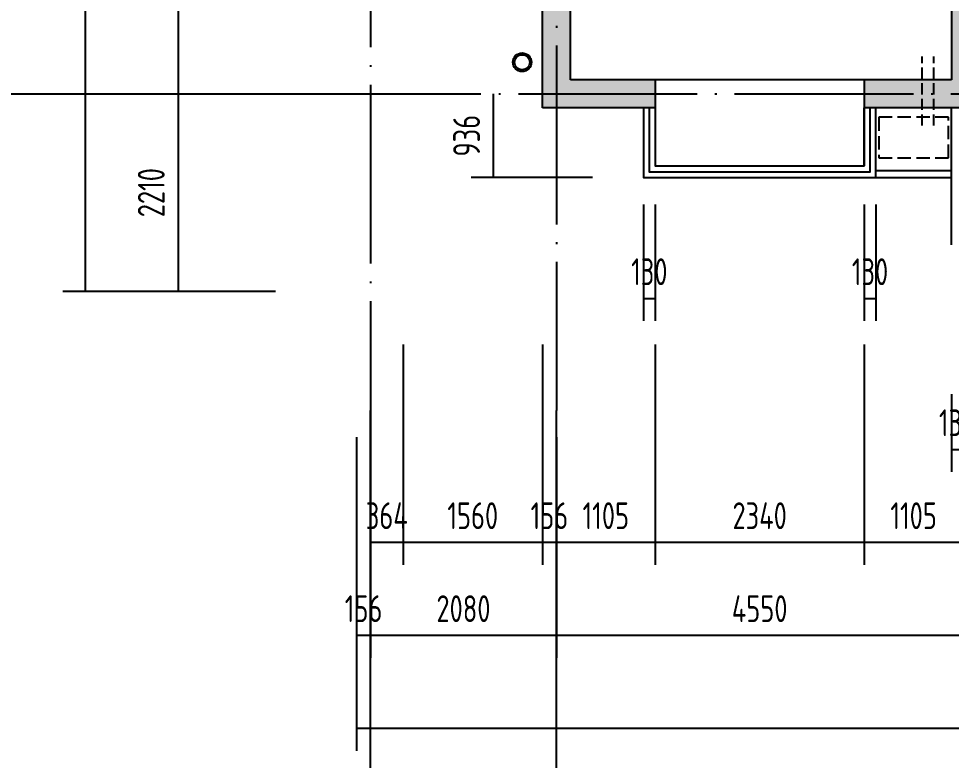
# Model space of a CAD drawing. Extents: x -726032 to 135930, y -151624 to 587044.
# Drawn here: x -619112 to -608674, y 542643 to 550940 of the extents above; entities that cross this region are included whole.
import ezdxf

# ---------------------------------------------------------------- set-up
doc = ezdxf.new("R2010")
doc.units = 0
doc.header["$LTSCALE"] = 1000
doc.header["$MEASUREMENT"] = 0
doc.linetypes.add('DASH', pattern=[0.35, 0.25, -0.1])
doc.linetypes.add('DOTE', pattern=[2.42, 2, -0.2, 0.02, -0.2])
doc.layers.get('DEFPOINTS').update_dxf_attribs({"color": 1, "linetype": 'CONTINUOUS'})
for name, color, linetype in [('AXIS', 245, 'CONTINUOUS'), ('COLUMN', 170, 'CONTINUOUS'), ('DOTE', 8, 'DOTE'), ('PUB_DIM', 245, 'CONTINUOUS'), ('ROOF', 4, 'CONTINUOUS'), ('WALL', 255, 'CONTINUOUS'), ('WINDOW', 155, 'CONTINUOUS'), ('空调', 245, 'CONTINUOUS'), ('雨水管', 20, 'CONTINUOUS')]:
    doc.layers.add(name, color=color, linetype=linetype)
doc.styles.add('DIM_FONT', font='isocp.shx', dxfattribs={"width": 0.8})
doc.dimstyles.new('AXIS', dxfattribs={"dimtxt": 300, "dimasz": 1, "dimexe": 250, "dimexo": 300, "dimgap": 150, "dimtad": 1, "dimdec": 0, "dimzin": 0, "dimdsep": 46, "dimtxsty": 'DIM_FONT', "dimcen": 0.09, "dimse1": 1, "dimse2": 1, "dimclrt": 142, "dimadec": 0, "dimazin": 0, "dimtfac": 1, "dimtdec": 0, "dimtix": 1, "dimtmove": 2, "dimatfit": 3, "dimfxl": 1, "dimtolj": 1, "dimtzin": 0, "dimarcsym": 0})
doc.dimstyles.new('DIMA', dxfattribs={"dimtxt": 300, "dimasz": 1, "dimexe": 250, "dimexo": 300, "dimgap": 150, "dimtad": 1, "dimdec": 0, "dimzin": 0, "dimdsep": 46, "dimtxsty": 'DIM_FONT', "dimcen": 0.09, "dimse1": 1, "dimclrt": 142, "dimadec": 0, "dimazin": 0, "dimtfac": 1, "dimtdec": 0, "dimtix": 1, "dimtmove": 2, "dimatfit": 3, "dimfxl": 1, "dimtolj": 1, "dimtzin": 0, "dimarcsym": 0})
doc.dimstyles.new('DIMB', dxfattribs={"dimtxt": 300, "dimasz": 1, "dimexe": 250, "dimexo": 300, "dimgap": 150, "dimtad": 1, "dimdec": 0, "dimzin": 0, "dimdsep": 46, "dimtxsty": 'DIM_FONT', "dimcen": 0.09, "dimse2": 1, "dimclrt": 142, "dimadec": 0, "dimazin": 0, "dimtfac": 1, "dimtdec": 0, "dimtix": 1, "dimtmove": 2, "dimatfit": 3, "dimfxl": 1, "dimtolj": 1, "dimtzin": 0, "dimarcsym": 0})
doc.dimstyles.new('DIMN', dxfattribs={"dimtxt": 300, "dimasz": 1, "dimexe": 250, "dimexo": 300, "dimgap": 150, "dimtad": 1, "dimdec": 0, "dimzin": 0, "dimdsep": 46, "dimtxsty": 'DIM_FONT', "dimcen": 0.09, "dimclrt": 142, "dimadec": 0, "dimazin": 0, "dimtfac": 1, "dimtdec": 0, "dimtix": 1, "dimtmove": 2, "dimatfit": 3, "dimfxl": 1, "dimtolj": 1, "dimtzin": 0, "dimarcsym": 0})

# ---------------------------------------------------------------- blocks, each defined once
blk = doc.blocks.new('*D507')
at = {"layer": 'AXIS', "color": 0, "lineweight": -2, "transparency": 16777216}
for p, q in [((-615330, 546257), (-615330, 542750)), ((-546651, 546257), (-546651, 542750)), ((-546652, 543000), (-615329, 543000))]:
    blk.add_line(p, q, dxfattribs=at)
at = {"layer": 'AXIS', "color": 0, "transparency": 16777216}
for points in [[(-615329, 543000), (-615329, 543000), (-615330, 543000)], [(-546652, 543000), (-546652, 543000), (-546651, 543000)]]:
    blk.add_solid(points, dxfattribs=at)
at = {"layer": 'DEFPOINTS', "color": 0, "transparency": 16777216}
for p in [(-615330, 546557), (-546651, 546557), (-615330, 543000)]:
    blk.add_point(p, dxfattribs=at)
at = {"layer": 'AXIS', "color": 142, "transparency": 16777216, "insert": (-580990, 543300), "char_height": 300, "attachment_point": 5, "style": 'DIM_FONT'}
blk.add_mtext('\\A1;68679', dxfattribs=at)
blk = doc.blocks.new('*D526')
at = {"layer": 'DEFPOINTS', "color": 0, "transparency": 16777216}
for p in [(-612119, 549163), (-611989, 549163), (-611989, 547809)]:
    blk.add_point(p, dxfattribs=at)
at = {"layer": 'PUB_DIM', "color": 0, "lineweight": -2, "transparency": 16777216}
for p, q in [((-612119, 548863), (-612119, 547559)), ((-611989, 548863), (-611989, 547559)), ((-612120, 547809), (-612121, 547809)), ((-612119, 547809), (-611989, 547809)), ((-611988, 547809), (-611987, 547809))]:
    blk.add_line(p, q, dxfattribs=at)
at = {"layer": 'PUB_DIM', "color": 0, "transparency": 16777216}
for points in [[(-612120, 547809), (-612120, 547809), (-612119, 547809)], [(-611988, 547809), (-611988, 547809), (-611989, 547809)]]:
    blk.add_solid(points, dxfattribs=at)
at = {"layer": 'PUB_DIM', "color": 142, "transparency": 16777216, "insert": (-612054, 548109), "char_height": 300, "attachment_point": 5, "style": 'DIM_FONT'}
blk.add_mtext('\\A1;130', dxfattribs=at)
blk = doc.blocks.new('*D527')
at = {"layer": 'DEFPOINTS', "color": 0, "transparency": 16777216}
for p in [(-609649, 549163), (-609519, 549163), (-609519, 547809)]:
    blk.add_point(p, dxfattribs=at)
at = {"layer": 'PUB_DIM', "color": 0, "lineweight": -2, "transparency": 16777216}
for p, q in [((-609649, 548863), (-609649, 547559)), ((-609519, 548863), (-609519, 547559)), ((-609650, 547809), (-609651, 547809)), ((-609649, 547809), (-609519, 547809)), ((-609518, 547809), (-609517, 547809))]:
    blk.add_line(p, q, dxfattribs=at)
at = {"layer": 'PUB_DIM', "color": 0, "transparency": 16777216}
for points in [[(-609650, 547809), (-609650, 547809), (-609649, 547809)], [(-609518, 547809), (-609518, 547809), (-609519, 547809)]]:
    blk.add_solid(points, dxfattribs=at)
at = {"layer": 'PUB_DIM', "color": 142, "transparency": 16777216, "insert": (-609584, 548109), "char_height": 300, "attachment_point": 5, "style": 'DIM_FONT'}
blk.add_mtext('\\A1;130', dxfattribs=at)
blk = doc.blocks.new('*D3567')
at = {"layer": 'DEFPOINTS', "color": 0, "transparency": 16777216}
for p in [(-613799, 550099), (-612391, 550099), (-612391, 549163)]:
    blk.add_point(p, dxfattribs=at)
at = {"layer": 'PUB_DIM', "color": 0, "lineweight": -2, "transparency": 16777216}
for p, q in [((-613799, 549164), (-613799, 550098)), ((-612691, 549163), (-614049, 549163))]:
    blk.add_line(p, q, dxfattribs=at)
at = {"layer": 'PUB_DIM', "color": 0, "transparency": 16777216}
for points in [[(-613799, 550098), (-613798, 550098), (-613799, 550099)], [(-613799, 549164), (-613798, 549164), (-613799, 549163)]]:
    blk.add_solid(points, dxfattribs=at)
at = {"layer": 'PUB_DIM', "color": 142, "transparency": 16777216, "insert": (-614099, 549631), "char_height": 300, "attachment_point": 5, "rotation": 90, "style": 'DIM_FONT'}
blk.add_mtext('\\A1;936', dxfattribs=at)
blk = doc.blocks.new('*D528')
at = {"layer": 'AXIS', "color": 0, "lineweight": -2, "transparency": 16777216}
for p, q in [((-616239, 572485), (-618618, 572485)), ((-618368, 572484), (-618368, 547890)), ((-616239, 547889), (-618618, 547889))]:
    blk.add_line(p, q, dxfattribs=at)
at = {"layer": 'AXIS', "color": 0, "transparency": 16777216}
for points in [[(-618368, 572484), (-618368, 572484), (-618368, 572485)], [(-618368, 547890), (-618368, 547890), (-618368, 547889)]]:
    blk.add_solid(points, dxfattribs=at)
at = {"layer": 'DEFPOINTS', "color": 0, "transparency": 16777216}
for p in [(-615939, 572485), (-618368, 547889), (-615939, 547889)]:
    blk.add_point(p, dxfattribs=at)
at = {"layer": 'AXIS', "color": 142, "transparency": 16777216, "insert": (-618668, 560187), "char_height": 300, "attachment_point": 5, "rotation": 90, "style": 'DIM_FONT'}
blk.add_mtext('\\A1;24596', dxfattribs=at)
blk = doc.blocks.new('*D3182')
at = {"layer": 'AXIS', "color": 0, "lineweight": -2, "transparency": 16777216}
blk.add_line((-617328, 550098), (-617328, 547890), dxfattribs=at)
at = {"layer": 'AXIS', "color": 0, "transparency": 16777216}
for points in [[(-617328, 550098), (-617328, 550098), (-617328, 550099)], [(-617328, 547890), (-617328, 547890), (-617328, 547889)]]:
    blk.add_solid(points, dxfattribs=at)
at = {"layer": 'DEFPOINTS', "color": 0, "transparency": 16777216}
for p in [(-615939, 550099), (-617328, 547889), (-615939, 547889)]:
    blk.add_point(p, dxfattribs=at)
at = {"layer": 'AXIS', "color": 142, "transparency": 16777216, "insert": (-617628, 548994), "char_height": 300, "attachment_point": 5, "rotation": 90, "style": 'DIM_FONT'}
blk.add_mtext('\\A1;2210', dxfattribs=at)
blk = doc.blocks.new('*D3578')
at = {"layer": 'DEFPOINTS', "color": 0, "transparency": 16777216}
for p in [(-608674, 547040), (-608544, 547040), (-608544, 546120)]:
    blk.add_point(p, dxfattribs=at)
at = {"layer": 'PUB_DIM', "color": 0, "lineweight": -2, "transparency": 16777216}
for p, q in [((-608674, 546740), (-608674, 545870)), ((-608675, 546120), (-608676, 546120)), ((-608674, 546120), (-608544, 546120)), ((-608543, 546120), (-608542, 546120))]:
    blk.add_line(p, q, dxfattribs=at)
at = {"layer": 'PUB_DIM', "color": 0, "transparency": 16777216}
for points in [[(-608675, 546120), (-608675, 546120), (-608674, 546120)], [(-608543, 546120), (-608543, 546120), (-608544, 546120)]]:
    blk.add_solid(points, dxfattribs=at)
at = {"layer": 'PUB_DIM', "color": 142, "transparency": 16777216, "insert": (-608609, 546420), "char_height": 300, "attachment_point": 5, "style": 'DIM_FONT'}
blk.add_mtext('\\A1;130', dxfattribs=at)
blk = doc.blocks.new('*D568')
at = {"layer": 'DEFPOINTS', "color": 0, "transparency": 16777216}
for p in [(-611989, 547597), (-609649, 547597), (-611989, 545080)]:
    blk.add_point(p, dxfattribs=at)
at = {"layer": 'PUB_DIM', "color": 0, "lineweight": -2, "transparency": 16777216}
for p, q in [((-611989, 547297), (-611989, 544830)), ((-609649, 547297), (-609649, 544830)), ((-609650, 545080), (-611988, 545080))]:
    blk.add_line(p, q, dxfattribs=at)
at = {"layer": 'PUB_DIM', "color": 0, "transparency": 16777216}
for points in [[(-611988, 545080), (-611988, 545080), (-611989, 545080)], [(-609650, 545080), (-609650, 545080), (-609649, 545080)]]:
    blk.add_solid(points, dxfattribs=at)
at = {"layer": 'PUB_DIM', "color": 142, "transparency": 16777216, "insert": (-610819, 545380), "char_height": 300, "attachment_point": 5, "style": 'DIM_FONT'}
blk.add_mtext('\\A1;2340', dxfattribs=at)
blk = doc.blocks.new('*D569')
at = {"layer": 'DEFPOINTS', "color": 0, "transparency": 16777216}
for p in [(-614810, 547597), (-613250, 547597), (-614810, 545080)]:
    blk.add_point(p, dxfattribs=at)
at = {"layer": 'PUB_DIM', "color": 0, "lineweight": -2, "transparency": 16777216}
for p, q in [((-614810, 547297), (-614810, 544830)), ((-613250, 547297), (-613250, 544830)), ((-613251, 545080), (-614809, 545080))]:
    blk.add_line(p, q, dxfattribs=at)
at = {"layer": 'PUB_DIM', "color": 0, "transparency": 16777216}
for points in [[(-614809, 545080), (-614809, 545080), (-614810, 545080)], [(-613251, 545080), (-613251, 545080), (-613250, 545080)]]:
    blk.add_solid(points, dxfattribs=at)
at = {"layer": 'PUB_DIM', "color": 142, "transparency": 16777216, "insert": (-614030, 545380), "char_height": 300, "attachment_point": 5, "style": 'DIM_FONT'}
blk.add_mtext('\\A1;1560', dxfattribs=at)
blk = doc.blocks.new('*D570')
at = {"layer": 'DEFPOINTS', "color": 0, "transparency": 16777216}
for p in [(-615174, 547597), (-614810, 547597), (-615174, 545080)]:
    blk.add_point(p, dxfattribs=at)
at = {"layer": 'PUB_DIM', "color": 0, "lineweight": -2, "transparency": 16777216}
for p, q in [((-615174, 547297), (-615174, 544830)), ((-614810, 547297), (-614810, 544830)), ((-615175, 545080), (-615176, 545080)), ((-614810, 545080), (-615174, 545080)), ((-614809, 545080), (-614808, 545080))]:
    blk.add_line(p, q, dxfattribs=at)
at = {"layer": 'PUB_DIM', "color": 0, "transparency": 16777216}
for points in [[(-615175, 545080), (-615175, 545080), (-615174, 545080)], [(-614809, 545080), (-614809, 545080), (-614810, 545080)]]:
    blk.add_solid(points, dxfattribs=at)
at = {"layer": 'PUB_DIM', "color": 142, "transparency": 16777216, "insert": (-614992, 545380), "char_height": 300, "attachment_point": 5, "style": 'DIM_FONT'}
blk.add_mtext('\\A1;364', dxfattribs=at)
blk = doc.blocks.new('*D1770')
at = {"layer": 'DEFPOINTS', "color": 0, "transparency": 16777216}
for p in [(-613250, 547597), (-613094, 547597), (-613250, 545080)]:
    blk.add_point(p, dxfattribs=at)
at = {"layer": 'PUB_DIM', "color": 0, "lineweight": -2, "transparency": 16777216}
for p, q in [((-613250, 547297), (-613250, 544830)), ((-613251, 545080), (-613252, 545080)), ((-613094, 545080), (-613250, 545080)), ((-613093, 545080), (-613092, 545080))]:
    blk.add_line(p, q, dxfattribs=at)
at = {"layer": 'PUB_DIM', "color": 0, "transparency": 16777216}
for points in [[(-613251, 545080), (-613251, 545080), (-613250, 545080)], [(-613093, 545080), (-613093, 545080), (-613094, 545080)]]:
    blk.add_solid(points, dxfattribs=at)
at = {"layer": 'PUB_DIM', "color": 142, "transparency": 16777216, "insert": (-613172, 545380), "char_height": 300, "attachment_point": 5, "style": 'DIM_FONT'}
blk.add_mtext('\\A1;156', dxfattribs=at)
blk = doc.blocks.new('*D3579')
at = {"layer": 'DEFPOINTS', "color": 0, "transparency": 16777216}
for p in [(-613094, 547597), (-611989, 547597), (-613094, 545080)]:
    blk.add_point(p, dxfattribs=at)
at = {"layer": 'PUB_DIM', "color": 0, "lineweight": -2, "transparency": 16777216}
for p, q in [((-611989, 547297), (-611989, 544830)), ((-611990, 545080), (-613093, 545080))]:
    blk.add_line(p, q, dxfattribs=at)
at = {"layer": 'PUB_DIM', "color": 0, "transparency": 16777216}
for points in [[(-613093, 545080), (-613093, 545080), (-613094, 545080)], [(-611990, 545080), (-611990, 545080), (-611989, 545080)]]:
    blk.add_solid(points, dxfattribs=at)
at = {"layer": 'PUB_DIM', "color": 142, "transparency": 16777216, "insert": (-612541, 545380), "char_height": 300, "attachment_point": 5, "style": 'DIM_FONT'}
blk.add_mtext('\\A1;1105', dxfattribs=at)
blk = doc.blocks.new('*D571')
at = {"layer": 'AXIS', "color": 0, "lineweight": -2, "transparency": 16777216}
for p, q in [((-615174, 546257), (-615174, 543790)), ((-613094, 546257), (-613094, 543790)), ((-613095, 544040), (-615173, 544040))]:
    blk.add_line(p, q, dxfattribs=at)
at = {"layer": 'AXIS', "color": 0, "transparency": 16777216}
for points in [[(-615173, 544040), (-615173, 544040), (-615174, 544040)], [(-613095, 544040), (-613095, 544040), (-613094, 544040)]]:
    blk.add_solid(points, dxfattribs=at)
at = {"layer": 'DEFPOINTS', "color": 0, "transparency": 16777216}
for p in [(-615174, 546557), (-613094, 546557), (-615174, 544040)]:
    blk.add_point(p, dxfattribs=at)
at = {"layer": 'AXIS', "color": 142, "transparency": 16777216, "insert": (-614134, 544340), "char_height": 300, "attachment_point": 5, "style": 'DIM_FONT'}
blk.add_mtext('\\A1;2080', dxfattribs=at)
blk = doc.blocks.new('*D572')
at = {"layer": 'AXIS', "color": 0, "lineweight": -2, "transparency": 16777216}
for p, q in [((-615330, 546257), (-615330, 543790)), ((-615174, 546257), (-615174, 543790)), ((-615331, 544040), (-615332, 544040)), ((-615174, 544040), (-615330, 544040)), ((-615173, 544040), (-615172, 544040))]:
    blk.add_line(p, q, dxfattribs=at)
at = {"layer": 'AXIS', "color": 0, "transparency": 16777216}
for points in [[(-615331, 544040), (-615331, 544040), (-615330, 544040)], [(-615173, 544040), (-615173, 544040), (-615174, 544040)]]:
    blk.add_solid(points, dxfattribs=at)
at = {"layer": 'DEFPOINTS', "color": 0, "transparency": 16777216}
for p in [(-615330, 546557), (-615174, 546557), (-615330, 544040)]:
    blk.add_point(p, dxfattribs=at)
at = {"layer": 'AXIS', "color": 142, "transparency": 16777216, "insert": (-615252, 544340), "char_height": 300, "attachment_point": 5, "style": 'DIM_FONT'}
blk.add_mtext('\\A1;156', dxfattribs=at)
blk = doc.blocks.new('*D3196')
at = {"layer": 'AXIS', "color": 0, "lineweight": -2, "transparency": 16777216}
blk.add_line((-608545, 544040), (-613093, 544040), dxfattribs=at)
at = {"layer": 'AXIS', "color": 0, "transparency": 16777216}
for points in [[(-613093, 544040), (-613093, 544040), (-613094, 544040)], [(-608545, 544040), (-608545, 544040), (-608544, 544040)]]:
    blk.add_solid(points, dxfattribs=at)
at = {"layer": 'DEFPOINTS', "color": 0, "transparency": 16777216}
for p in [(-613094, 546557), (-608544, 546557), (-613094, 544040)]:
    blk.add_point(p, dxfattribs=at)
at = {"layer": 'AXIS', "color": 142, "transparency": 16777216, "insert": (-610819, 544340), "char_height": 300, "attachment_point": 5, "style": 'DIM_FONT'}
blk.add_mtext('\\A1;4550', dxfattribs=at)
blk = doc.blocks.new('*D1771')
at = {"layer": 'DEFPOINTS', "color": 0, "transparency": 16777216}
for p in [(-609649, 547597), (-608544, 547623), (-609649, 545080)]:
    blk.add_point(p, dxfattribs=at)
at = {"layer": 'PUB_DIM', "color": 0, "lineweight": -2, "transparency": 16777216}
for p, q in [((-609649, 547297), (-609649, 544830)), ((-608545, 545080), (-609648, 545080))]:
    blk.add_line(p, q, dxfattribs=at)
at = {"layer": 'PUB_DIM', "color": 0, "transparency": 16777216}
for points in [[(-609648, 545080), (-609648, 545080), (-609649, 545080)], [(-608545, 545080), (-608545, 545080), (-608544, 545080)]]:
    blk.add_solid(points, dxfattribs=at)
at = {"layer": 'PUB_DIM', "color": 142, "transparency": 16777216, "insert": (-609096, 545380), "char_height": 300, "attachment_point": 5, "style": 'DIM_FONT'}
blk.add_mtext('\\A1;1105', dxfattribs=at)
blk = doc.blocks.new('*D3243')
at = {"layer": 'AXIS', "color": 0, "lineweight": -2, "transparency": 16777216}
blk.add_line((-617328, 555428), (-617328, 550100), dxfattribs=at)
at = {"layer": 'AXIS', "color": 0, "transparency": 16777216}
for points in [[(-617328, 555428), (-617328, 555428), (-617328, 555429)], [(-617328, 550100), (-617328, 550100), (-617328, 550099)]]:
    blk.add_solid(points, dxfattribs=at)
at = {"layer": 'DEFPOINTS', "color": 0, "transparency": 16777216}
for p in [(-615939, 555429), (-617328, 550099), (-615939, 550099)]:
    blk.add_point(p, dxfattribs=at)
at = {"layer": 'AXIS', "color": 142, "transparency": 16777216, "insert": (-617628, 552764), "char_height": 300, "attachment_point": 5, "rotation": 90, "style": 'DIM_FONT'}
blk.add_mtext('\\A1;5330', dxfattribs=at)

msp = doc.modelspace()

# ---------------------------------------------------------------- linework, layer by layer
at = {"layer": 'AXIS'}
for p, q in [((-619668.2, 550099.5), (-615939.2, 550099.5)), ((-615173.9, 542480), (-615173.9, 546557.4)), ((-613093.9, 542480), (-613093.9, 546557.4))]:
    msp.add_line(p, q, dxfattribs=at)
at = {"layer": 'COLUMN'}
for points in [[(-613249.9, 553349.5), (-613249.9, 549943.5), (-612937.9, 553349.5), (-612937.9, 549943.5)], [(-608673.9, 550255.5), (-608673.9, 552179.5), (-608413.9, 550255.5), (-608413.9, 552179.5)], [(-612937.9, 550255.5), (-612937.9, 549943.5), (-611988.9, 550255.5), (-611988.9, 549943.5)], [(-609648.9, 550255.5), (-609648.9, 549943.5), (-607958.9, 550255.5), (-607958.9, 549943.5)]]:
    msp.add_solid(points, dxfattribs=at)
at = {"layer": 'DOTE'}
for p, q in [((-615173.9, 574401.4), (-615173.9, 546557.4)), ((-613093.9, 557899.5), (-613093.9, 546557.4)), ((-615939.2, 550099.5), (-546307.4, 550099.5))]:
    msp.add_line(p, q, dxfattribs=at)
at = {"layer": 'ROOF'}
for p, q in [((-608673.9, 548409.3), (-608673.9, 549943.5)), ((-609518.9, 549241.5), (-608673.9, 549241.5)), ((-609518.9, 549163.5), (-608673.9, 549163.5))]:
    msp.add_line(p, q, dxfattribs=at)
at = {"layer": 'WALL'}
for p, q in [((-613249.9, 549943.5), (-613249.9, 556729.5)), ((-612936.6, 550255.5), (-612936.5, 555351.5)), ((-608673.9, 555351.5), (-608673.9, 550255.5)), ((-611988.9, 550255.5), (-612937.9, 550255.5)), ((-611988.9, 550255.5), (-611988.9, 549943.5)), ((-609648.9, 550255.5), (-609648.9, 549943.5)), ((-608673.9, 550255.5), (-609648.9, 550255.5)), ((-611988.9, 549943.5), (-613249.9, 549943.5)), ((-607971.9, 549943.5), (-609648.9, 549943.5))]:
    msp.add_line(p, q, dxfattribs=at)
at = {"layer": 'WINDOW'}
msp.add_line((-609648.9, 550255.5), (-611988.9, 550255.5), dxfattribs=at)
for points in [[(-612118.9, 549943.5), (-612118.9, 549163.5), (-609518.9, 549163.5), (-609518.9, 549943.5)], [(-612053.9, 549943.5), (-612053.9, 549228.5), (-609583.9, 549228.5), (-609583.9, 549943.5)], [(-611988.9, 549943.5), (-611988.9, 549293.5), (-609648.9, 549293.5), (-609648.9, 549943.5)], [(-609648.9, 549943.5), (-609648.9, 549293.5)]]:
    msp.add_lwpolyline(points, dxfattribs=at)
at = {"layer": '空调', "linetype": 'DASH', "ltscale": 0.5}
for p, q in [((-608998.9, 549743.8), (-608998.9, 550517.6)), ((-608868.9, 549743.8), (-608868.9, 550517.6))]:
    msp.add_line(p, q, dxfattribs=at)
at = {"layer": '空调', "linetype": 'DASH', "ltscale": 0.6}
msp.add_lwpolyline([(-609485.7, 549382), (-608705.7, 549382), (-608705.7, 549837), (-609485.7, 549837)], close=True, dxfattribs=at)
at = {"layer": '雨水管'}
for radius in [104, 84.5]:
    msp.add_circle((-613477.5, 550453), radius, dxfattribs=at)

# ---------------------------------------------------------------- dimensions: what is measured, and where the dimension line sits
at = {"layer": 'AXIS'}
for p1, p2, distance, picture, middle in [((-615939.2, 572485.5), (-615939.2, 547889.3), -2429, '*D528', (-618668.2, 560187.4)), ((-546650.9, 546557.4), (-615329.9, 546557.4), 3557.4, '*D507', (-580990.4, 543300))]:
    dim = msp.add_aligned_dim(p1=p1, p2=p2, distance=distance, dimstyle='DIMN', dxfattribs=at)
    dim.commit()
    dim.dimension.update_dxf_attribs({"geometry": picture, "text_midpoint": middle})
for base, p1, p2, picture, middle in [((-617328.2, 550099.5), (-615939.2, 555429.5), (-615939.2, 550099.5), '*D3243', (-617628.2, 552764.5)), ((-617328.2, 547889.3), (-615939.2, 550099.5), (-615939.2, 547889.3), '*D3182', (-617628.2, 548994.4))]:
    dim = msp.add_linear_dim(base=base, p1=p1, p2=p2, angle=90, dimstyle='AXIS', dxfattribs=at)
    dim.commit()
    dim.dimension.update_dxf_attribs({"geometry": picture, "text_midpoint": middle})
for base, p1, p2, dimstyle, picture, middle in [((-615329.9, 544040), (-615173.9, 546557.4), (-615329.9, 546557.4), 'DIMN', '*D572', (-615251.9, 544340)), ((-615173.9, 544040), (-613093.9, 546557.4), (-615173.9, 546557.4), 'DIMN', '*D571', (-614133.9, 544340)), ((-613093.9, 544040), (-608543.9, 546557.4), (-613093.9, 546557.4), 'AXIS', '*D3196', (-610818.9, 544340))]:
    dim = msp.add_linear_dim(base=base, p1=p1, p2=p2, dimstyle=dimstyle, dxfattribs=at)
    dim.commit()
    dim.dimension.update_dxf_attribs({"geometry": picture, "text_midpoint": middle})
at = {"layer": 'PUB_DIM'}
dim = msp.add_linear_dim(base=(-613798.6, 550099.5), p1=(-612391.3, 549163.5), p2=(-612391.3, 550099.5), angle=90, dimstyle='DIMB', dxfattribs=at)
dim.commit()
dim.dimension.update_dxf_attribs({"geometry": '*D3567', "text_midpoint": (-614098.6, 549631.5)})
for base, p1, p2, dimstyle, picture, middle in [((-611988.9, 547809), (-612118.9, 549163.5), (-611988.9, 549163.5), 'DIMN', '*D526', (-612053.9, 548109)), ((-609518.9, 547809), (-609648.9, 549163.5), (-609518.9, 549163.5), 'DIMN', '*D527', (-609583.9, 548109)), ((-615173.9, 545080), (-614809.9, 547597.4), (-615173.9, 547597.4), 'DIMN', '*D570', (-614991.9, 545380)), ((-614809.9, 545080), (-613249.9, 547597.4), (-614809.9, 547597.4), 'DIMN', '*D569', (-614029.9, 545380)), ((-613249.9, 545080), (-613093.9, 547597.4), (-613249.9, 547597.4), 'DIMA', '*D1770', (-613171.9, 545380)), ((-613093.9, 545080), (-611988.9, 547597.4), (-613093.9, 547597.4), 'DIMB', '*D3579', (-612541.4, 545380)), ((-611988.9, 545080), (-609648.9, 547597.4), (-611988.9, 547597.4), 'DIMN', '*D568', (-610818.9, 545380)), ((-609648.9, 545080), (-608543.9, 547623.4), (-609648.9, 547597.4), 'DIMA', '*D1771', (-609096.4, 545380)), ((-608543.9, 546120), (-608673.9, 547039.9), (-608543.9, 547039.9), 'DIMB', '*D3578', (-608608.9, 546420))]:
    dim = msp.add_linear_dim(base=base, p1=p1, p2=p2, dimstyle=dimstyle, dxfattribs=at)
    dim.commit()
    dim.dimension.update_dxf_attribs({"geometry": picture, "text_midpoint": middle})

doc.saveas('drawing.dxf')
